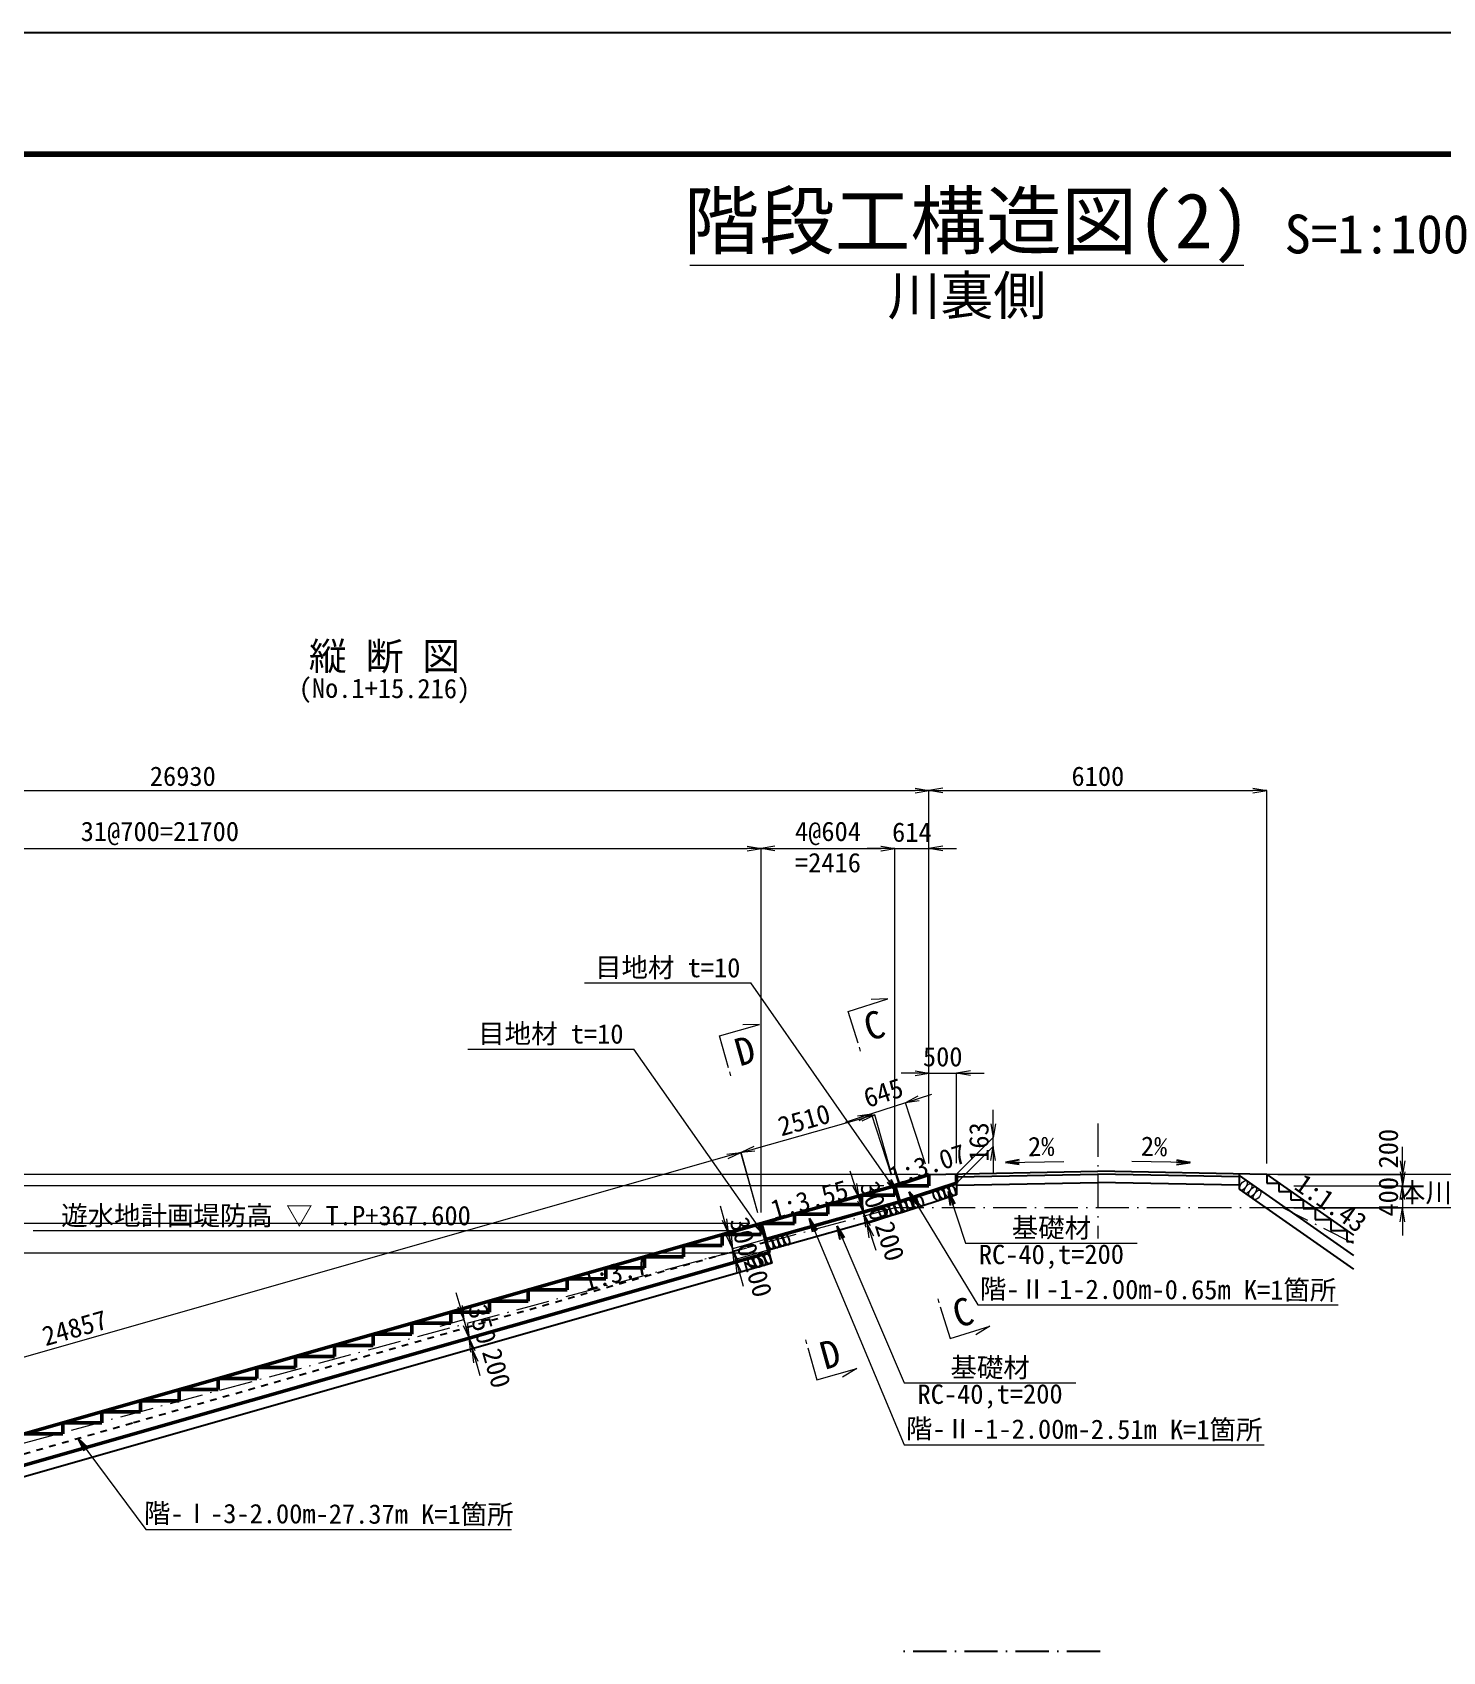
# Model space of a CAD drawing. Header units: millimetres. Extents: x 26429 to 134623, y -33914 to 95091.
# Drawn here: x 75707 to 101159, y -3745 to 25486 of the extents above; entities that cross this region are included whole.
import ezdxf
from ezdxf.enums import TextEntityAlignment as Align

# ---------------------------------------------------------------- set-up
doc = ezdxf.new("R2010")
doc.units = ezdxf.units.MM
doc.header["$LTSCALE"] = 100
doc.header["$PDSIZE"] = 300
doc.linetypes.add('SXF_一点短鎖線', pattern=[9.25, 6, -1.5, 0.25, -1.5])
doc.linetypes.add('SXF_跳び破線', pattern=[12, 6, -6])
doc.layers.get('Defpoints').update_dxf_attribs({"color": 191})
for name, color, linetype, lineweight in [('D-BMK', 2, 'SXF_一点短鎖線', 13), ('D-BYP-STR1', 2, 'Continuous', 13), ('D-BYP-STR2', 6, 'Continuous', 25), ('D-BYP-STR3', 6, 'Continuous', 25), ('D-BYP-STR4', 6, 'Continuous', 25), ('D-BYP-STR6', 2, 'SXF_一点短鎖線', 13), ('D-BYP-STR7', 2, 'Continuous', 13), ('D-STR', 1, 'Continuous', 50), ('D-STR-DIM', 7, 'Continuous', 13), ('D-STR-HTXT', 7, 'Continuous', 13), ('D-STR-TXT', 7, 'Continuous', 13), ('D-TTL', 2, 'Continuous', 140), ('D-TTL-LINE', 7, 'Continuous', 13), ('D-TTL-TXT', 7, 'Continuous', 13)]:
    doc.layers.add(name, color=color, linetype=linetype, lineweight=lineweight)
doc.styles.add('MS ゴシック', font='MS Gothic.ttf')
doc.styles.add('ＭＳ ゴシック', font='MS Gothic.ttf')
doc.dimstyles.new('DIM-100-F', dxfattribs={"dimscale": 100, "dimtxt": 3.5, "dimasz": 2.5, "dimexe": 0, "dimexo": 2, "dimgap": 0.8, "dimtad": 1, "dimdec": 0, "dimzin": 0, "dimdsep": 46, "dimtxsty": 'MS ゴシック', "dimblk": 'OPEN', "dimcen": 0.1, "dimclrd": 256, "dimclre": 256, "dimclrt": 256, "dimaunit": 1, "dimadec": 4, "dimazin": 0, "dimtfac": 1, "dimtdec": 0, "dimtmove": 2, "dimatfit": 3, "dimldrblk": 'OPEN', "dimfxl": 1, "dimtolj": 1, "dimtzin": 0, "dimlwd": -1, "dimlwe": -1, "dimarcsym": 2})

# ---------------------------------------------------------------- blocks, each defined once
blk = doc.blocks.new('_Open')
at = {"color": 0, "linetype": 'ByBlock', "lineweight": -2}
for p, q in [((-1, 0.17), (0, 0)), ((-1, -0.17), (0, 0)), ((0, 0), (-1, 0))]:
    blk.add_line(p, q, dxfattribs=at)
blk = doc.blocks.new('*D3')
at = {"layer": 'D-STR-DIM', "ltscale": 0.2, "transparency": 16777216}
for p, q in [((91687, 4866), (55220, 4866)), ((55220, -2595), (55220, 4616)), ((64357, -2845), (55220, -2845))]:
    blk.add_line(p, q, dxfattribs=at)
at = {"layer": 'Defpoints', "color": 0, "ltscale": 0.2, "transparency": 16777216}
for p in [(55220, 4866), (91887, 4866), (64557, -2845)]:
    blk.add_point(p, dxfattribs=at)
at = {"layer": 'D-STR-DIM', "ltscale": 0.2, "transparency": 16777216, "xscale": 250, "yscale": 250, "zscale": 250}
for p, rotation in [((55220, 4866), 90), ((55220, -2845), 270)]:
    blk.add_blockref('_Open', p, dxfattribs=dict(at, rotation=rotation))
at = {"layer": 'D-STR-DIM', "ltscale": 0.2, "transparency": 16777216, "insert": (54965, 1011), "char_height": 350, "attachment_point": 5, "rotation": 90, "style": 'MS ゴシック'}
blk.add_mtext('\\A1;7710', dxfattribs=at)
blk = doc.blocks.new('*D4')
at = {"layer": 'D-STR-DIM', "ltscale": 0.2, "transparency": 16777216}
for p, q in [((88658, 3984), (56270, 3984)), ((56270, -1966), (56270, 3734)), ((66958, -2216), (56270, -2216))]:
    blk.add_line(p, q, dxfattribs=at)
at = {"layer": 'Defpoints', "color": 0, "ltscale": 0.2, "transparency": 16777216}
for p in [(56270, 3984), (88858, 3984), (67158, -2216)]:
    blk.add_point(p, dxfattribs=at)
at = {"layer": 'D-STR-DIM', "ltscale": 0.2, "transparency": 16777216, "xscale": 250, "yscale": 250, "zscale": 250}
for p, rotation in [((56270, 3984), 90), ((56270, -2216), 270)]:
    blk.add_blockref('_Open', p, dxfattribs=dict(at, rotation=rotation))
at = {"layer": 'D-STR-DIM', "ltscale": 0.2, "transparency": 16777216, "insert": (55996, 884), "char_height": 350, "attachment_point": 5, "rotation": 90, "style": 'MS ゴシック'}
blk.add_mtext('\\A1;31@200=6200', dxfattribs=at)
blk = doc.blocks.new('*D6')
at = {"layer": 'D-STR-DIM', "ltscale": 0.2, "transparency": 16777216}
for p, q in [((67158, -2016), (67158, 10751)), ((67408, 10751), (88608, 10751)), ((88858, 4184), (88858, 10751))]:
    blk.add_line(p, q, dxfattribs=at)
at = {"layer": 'Defpoints', "color": 0, "ltscale": 0.2, "transparency": 16777216}
for p in [(88858, 10751), (88858, 3984), (67158, -2216)]:
    blk.add_point(p, dxfattribs=at)
at = {"layer": 'D-STR-DIM', "ltscale": 0.2, "transparency": 16777216, "xscale": 250, "yscale": 250, "zscale": 250, "rotation": 180}
blk.add_blockref('_Open', (67158, 10751), dxfattribs=at)
at = {"layer": 'D-STR-DIM', "ltscale": 0.2, "transparency": 16777216, "xscale": 250, "yscale": 250, "zscale": 250}
blk.add_blockref('_Open', (88858, 10751), dxfattribs=at)
at = {"layer": 'D-STR-DIM', "ltscale": 0.2, "transparency": 16777216, "insert": (78008, 11025), "char_height": 350, "attachment_point": 5, "style": 'MS ゴシック'}
blk.add_mtext('\\A1;31@700=21700', dxfattribs=at)
blk = doc.blocks.new('*D7')
at = {"layer": 'D-STR-DIM', "ltscale": 0.2, "transparency": 16777216}
for p, q in [((64957, -2645), (64957, 11801)), ((65207, 11801), (91637, 11801)), ((91887, 5066), (91887, 11801))]:
    blk.add_line(p, q, dxfattribs=at)
at = {"layer": 'Defpoints', "color": 0, "ltscale": 0.2, "transparency": 16777216}
for p in [(91887, 11801), (91887, 4866), (64957, -2845)]:
    blk.add_point(p, dxfattribs=at)
at = {"layer": 'D-STR-DIM', "ltscale": 0.2, "transparency": 16777216, "xscale": 250, "yscale": 250, "zscale": 250, "rotation": 180}
blk.add_blockref('_Open', (64957, 11801), dxfattribs=at)
at = {"layer": 'D-STR-DIM', "ltscale": 0.2, "transparency": 16777216, "xscale": 250, "yscale": 250, "zscale": 250}
blk.add_blockref('_Open', (91887, 11801), dxfattribs=at)
at = {"layer": 'D-STR-DIM', "ltscale": 0.2, "transparency": 16777216, "insert": (78422, 12056), "char_height": 350, "attachment_point": 5, "style": 'MS ゴシック'}
blk.add_mtext('\\A1;26930', dxfattribs=at)
blk = doc.blocks.new('*D8')
at = {"layer": 'D-STR-DIM', "ltscale": 0.2, "transparency": 16777216}
for p, q in [((91023, 10751), (90773, 10751)), ((91273, 4866), (91273, 10751)), ((91273, 10751), (91887, 10751)), ((91887, 5066), (91887, 10751)), ((92137, 10751), (92387, 10751))]:
    blk.add_line(p, q, dxfattribs=at)
at = {"layer": 'Defpoints', "color": 0, "ltscale": 0.2, "transparency": 16777216}
for p in [(91887, 10751), (91887, 4866), (91273, 4666)]:
    blk.add_point(p, dxfattribs=at)
at = {"layer": 'D-STR-DIM', "ltscale": 0.2, "transparency": 16777216, "xscale": 250, "yscale": 250, "zscale": 250}
blk.add_blockref('_Open', (91273, 10751), dxfattribs=at)
at = {"layer": 'D-STR-DIM', "ltscale": 0.2, "transparency": 16777216, "xscale": 250, "yscale": 250, "zscale": 250, "rotation": 180}
blk.add_blockref('_Open', (91887, 10751), dxfattribs=at)
at = {"layer": 'D-STR-DIM', "ltscale": 0.2, "transparency": 16777216, "insert": (91580, 11046), "char_height": 350, "attachment_point": 5, "style": 'MS ゴシック'}
blk.add_mtext('\\A1;614', dxfattribs=at)
blk = doc.blocks.new('*D9')
at = {"layer": 'D-STR-DIM', "ltscale": 0.2, "transparency": 16777216}
for p, q in [((91887, 5066), (91887, 11801)), ((92137, 11801), (97737, 11801)), ((97987, 5066), (97987, 11801))]:
    blk.add_line(p, q, dxfattribs=at)
at = {"layer": 'Defpoints', "color": 0, "ltscale": 0.2, "transparency": 16777216}
for p in [(97987, 11801), (91887, 4866), (97987, 4866)]:
    blk.add_point(p, dxfattribs=at)
at = {"layer": 'D-STR-DIM', "ltscale": 0.2, "transparency": 16777216, "xscale": 250, "yscale": 250, "zscale": 250, "rotation": 180}
blk.add_blockref('_Open', (91887, 11801), dxfattribs=at)
at = {"layer": 'D-STR-DIM', "ltscale": 0.2, "transparency": 16777216, "xscale": 250, "yscale": 250, "zscale": 250}
blk.add_blockref('_Open', (97987, 11801), dxfattribs=at)
at = {"layer": 'D-STR-DIM', "ltscale": 0.2, "transparency": 16777216, "insert": (94937, 12056), "char_height": 350, "attachment_point": 5, "style": 'MS ゴシック'}
blk.add_mtext('\\A1;6100', dxfattribs=at)
blk = doc.blocks.new('*D10')
at = {"layer": 'D-STR-DIM', "ltscale": 1500, "transparency": 16777216}
for p, q in [((93047, 5786), (93047, 6036)), ((92587, 5076), (93047, 5536)), ((92587, 4913), (93047, 5373)), ((93047, 5373), (93047, 5536)), ((93047, 5123), (93047, 4873))]:
    blk.add_line(p, q, dxfattribs=at)
at = {"layer": 'Defpoints', "color": 0, "ltscale": 1500, "transparency": 16777216}
for p in [(93047, 5536), (92387, 4876, 354000), (92387, 4713, 354000)]:
    blk.add_point(p, dxfattribs=at)
at = {"layer": 'D-STR-DIM', "ltscale": 1500, "transparency": 16777216, "xscale": 250, "yscale": 250, "zscale": 250}
for p, rotation in [((93047, 5536), 270), ((93047, 5373), 90)]:
    blk.add_blockref('_Open', p, dxfattribs=dict(at, rotation=rotation))
at = {"layer": 'D-STR-DIM', "ltscale": 1500, "transparency": 16777216, "insert": (92792, 5454), "char_height": 350, "attachment_point": 5, "rotation": 90, "style": 'MS ゴシック'}
blk.add_mtext('\\A1;163', dxfattribs=at)
blk = doc.blocks.new('*D11')
at = {"layer": 'D-STR-DIM', "ltscale": 0.2, "transparency": 16777216}
for p, q in [((56270, 5116), (56270, 5366)), ((91687, 4866), (56270, 4866)), ((56270, 4666), (56270, 4866)), ((91073, 4666), (56270, 4666)), ((56270, 4416), (56270, 4166))]:
    blk.add_line(p, q, dxfattribs=at)
at = {"layer": 'Defpoints', "color": 0, "ltscale": 0.2, "transparency": 16777216}
for p in [(56270, 4866), (91887, 4866, 354000), (91273, 4666, 354000)]:
    blk.add_point(p, dxfattribs=at)
at = {"layer": 'D-STR-DIM', "ltscale": 0.2, "transparency": 16777216, "xscale": 250, "yscale": 250, "zscale": 250}
for p, rotation in [((56270, 4866), 270), ((56270, 4666), 90)]:
    blk.add_blockref('_Open', p, dxfattribs=dict(at, rotation=rotation))
at = {"layer": 'D-STR-DIM', "ltscale": 0.2, "transparency": 16777216, "insert": (55975, 4766), "char_height": 350, "attachment_point": 5, "rotation": 90, "style": 'MS ゴシック'}
blk.add_mtext('\\A1;200', dxfattribs=at)
blk = doc.blocks.new('*D12')
at = {"layer": 'D-STR-DIM', "ltscale": 1500, "transparency": 16777216}
for p, q in [((88803, 4177), (88492, 5266)), ((88251, 5197), (64831, -1494)), ((64902, -2652), (64591, -1563))]:
    blk.add_line(p, q, dxfattribs=at)
at = {"layer": 'Defpoints', "color": 0, "ltscale": 1500, "transparency": 16777216}
for p in [(88858, 3984, 354000), (64591, -1563), (64957, -2845, 354000)]:
    blk.add_point(p, dxfattribs=at)
at = {"layer": 'D-STR-DIM', "ltscale": 1500, "transparency": 16777216, "xscale": 250, "yscale": 250, "zscale": 250}
for p, rotation in [((88492, 5266), 15.94539590089285), ((64591, -1563), 195.9453959008929)]:
    blk.add_blockref('_Open', p, dxfattribs=dict(at, rotation=rotation))
at = {"layer": 'D-STR-DIM', "ltscale": 1500, "transparency": 16777216, "insert": (76471, 2097), "char_height": 350, "attachment_point": 5, "rotation": 15.9454, "style": 'MS ゴシック'}
blk.add_mtext('\\A1;24857', dxfattribs=at)
blk = doc.blocks.new('*D13')
at = {"layer": 'D-STR-DIM', "ltscale": 0.2, "transparency": 16777216}
for p, q in [((83426, 2492), (83357, 2733)), ((83066, 2129), (83494, 2252)), ((83494, 2252), (83591, 1915)), ((83162, 1793), (83591, 1915)), ((83659, 1675), (83728, 1435))]:
    blk.add_line(p, q, dxfattribs=at)
at = {"layer": 'Defpoints', "color": 0, "ltscale": 0.2, "transparency": 16777216}
for p in [(82873, 2074, 354000), (83591, 1915), (82969, 1738, 354000)]:
    blk.add_point(p, dxfattribs=at)
at = {"layer": 'D-STR-DIM', "ltscale": 0.2, "transparency": 16777216, "xscale": 250, "yscale": 250, "zscale": 250}
for p, rotation in [((83494, 2252), 285.9453959008993), ((83591, 1915), 105.9453959008993)]:
    blk.add_blockref('_Open', p, dxfattribs=dict(at, rotation=rotation))
at = {"layer": 'D-STR-DIM', "ltscale": 0.2, "transparency": 16777216, "insert": (83826, 2165), "char_height": 350, "attachment_point": 5, "rotation": 285.9454, "style": 'MS ゴシック'}
blk.add_mtext('\\A1;350', dxfattribs=at)
blk = doc.blocks.new('*D14')
at = {"layer": 'D-STR-DIM', "ltscale": 0.2, "transparency": 16777216}
for p, q in [((83522, 2156), (83453, 2396)), ((83162, 1793), (83591, 1915)), ((83591, 1915), (83646, 1723)), ((83179, 1590), (83646, 1723)), ((83714, 1483), (83783, 1242))]:
    blk.add_line(p, q, dxfattribs=at)
at = {"layer": 'Defpoints', "color": 0, "ltscale": 0.2, "transparency": 16777216}
for p in [(82969, 1738, 354000), (82986, 1535, 354000), (83646, 1723)]:
    blk.add_point(p, dxfattribs=at)
at = {"layer": 'D-STR-DIM', "ltscale": 0.2, "transparency": 16777216, "xscale": 250, "yscale": 250, "zscale": 250}
for p, rotation in [((83591, 1915), 285.9453959030988), ((83646, 1723), 105.9453959030988)]:
    blk.add_blockref('_Open', p, dxfattribs=dict(at, rotation=rotation))
at = {"layer": 'D-STR-DIM', "ltscale": 0.2, "transparency": 16777216, "insert": (84082, 1371), "char_height": 350, "attachment_point": 5, "rotation": 285.9454, "style": 'MS ゴシック'}
blk.add_mtext('\\A1;200', dxfattribs=at)
blk = doc.blocks.new('*D15')
at = {"layer": 'D-STR-DIM', "ltscale": 0.2, "transparency": 16777216}
for p, q in [((88858, 4184), (88858, 10751)), ((89108, 10751), (91024, 10751)), ((91274, 4865), (91274, 10751))]:
    blk.add_line(p, q, dxfattribs=at)
at = {"layer": 'Defpoints', "color": 0, "ltscale": 0.2, "transparency": 16777216}
for p in [(91274, 10751), (91274, 4665, 354000), (88858, 3984, 354000)]:
    blk.add_point(p, dxfattribs=at)
at = {"layer": 'D-STR-DIM', "ltscale": 0.2, "transparency": 16777216, "xscale": 250, "yscale": 250, "zscale": 250, "rotation": 180}
blk.add_blockref('_Open', (88858, 10751), dxfattribs=at)
at = {"layer": 'D-STR-DIM', "ltscale": 0.2, "transparency": 16777216, "xscale": 250, "yscale": 250, "zscale": 250}
blk.add_blockref('_Open', (91274, 10751), dxfattribs=at)
at = {"layer": 'D-STR-DIM', "ltscale": 0.2, "transparency": 16777216, "char_height": 350, "attachment_point": 5, "style": 'MS ゴシック'}
for s, insert in [('\\A1;4@604', (90066, 11025)), ('\\A1;=2416', (90066, 10496))]:
    blk.add_mtext(s, dxfattribs=dict(at, insert=insert))
blk = doc.blocks.new('*D16')
at = {"layer": 'D-STR-DIM', "ltscale": 0.2, "transparency": 16777216}
for p, q in [((91074, 4665), (56270, 4665)), ((56270, 4234), (56270, 4415)), ((88658, 3984), (56270, 3984))]:
    blk.add_line(p, q, dxfattribs=at)
at = {"layer": 'Defpoints', "color": 0, "ltscale": 0.2, "transparency": 16777216}
for p in [(56270, 4665), (91274, 4665, 354000), (88858, 3984, 354000)]:
    blk.add_point(p, dxfattribs=at)
at = {"layer": 'D-STR-DIM', "ltscale": 0.2, "transparency": 16777216, "xscale": 250, "yscale": 250, "zscale": 250}
for p, rotation in [((56270, 4665), 90), ((56270, 3984), 270)]:
    blk.add_blockref('_Open', p, dxfattribs=dict(at, rotation=rotation))
at = {"layer": 'D-STR-DIM', "ltscale": 0.2, "transparency": 16777216, "char_height": 350, "attachment_point": 5, "rotation": 90, "style": 'MS ゴシック'}
for s, insert in [('\\A1;4@170.3', (56727, 4325)), ('\\A1;=681', (57256, 4325))]:
    blk.add_mtext(s, dxfattribs=dict(at, insert=insert))
blk = doc.blocks.new('*D17')
at = {"layer": 'D-STR-DIM', "ltscale": 1500, "transparency": 16777216}
for p, q in [((90543, 4690), (90466, 4928)), ((91210, 4645), (90621, 4453)), ((90621, 4453), (90714, 4167)), ((91303, 4360), (90714, 4167)), ((90791, 3930), (90869, 3692))]:
    blk.add_line(p, q, dxfattribs=at)
at = {"layer": 'Defpoints', "color": 0, "ltscale": 1500, "transparency": 16777216}
for p in [(91400, 4707, 354000), (91493, 4422, 354000), (90714, 4167)]:
    blk.add_point(p, dxfattribs=at)
at = {"layer": 'D-STR-DIM', "ltscale": 1500, "transparency": 16777216, "xscale": 250, "yscale": 250, "zscale": 250}
for p, rotation in [((90621, 4453), 288.0529705880988), ((90714, 4167), 108.0529705880987)]:
    blk.add_blockref('_Open', p, dxfattribs=dict(at, rotation=rotation))
at = {"layer": 'D-STR-DIM', "ltscale": 1500, "transparency": 16777216, "insert": (90910, 4389), "char_height": 350, "attachment_point": 5, "rotation": 288.053, "style": 'MS ゴシック'}
blk.add_mtext('\\A1;300', dxfattribs=at)
blk = doc.blocks.new('*D18')
at = {"layer": 'D-STR-DIM', "transparency": 16777216}
for p, q in [((90636, 4405), (90559, 4643)), ((91303, 4360), (90714, 4167)), ((90714, 4167), (90775, 3978)), ((91219, 4122), (90775, 3978)), ((90853, 3740), (90930, 3502))]:
    blk.add_line(p, q, dxfattribs=at)
at = {"layer": 'Defpoints', "color": 0, "transparency": 16777216}
for p in [(91493, 4422, 354000), (91409, 4184, -978951), (90775, 3978)]:
    blk.add_point(p, dxfattribs=at)
at = {"layer": 'D-STR-DIM', "transparency": 16777216, "xscale": 250, "yscale": 250, "zscale": 250}
for p, rotation in [((90714, 4167), 288.0529705861043), ((90775, 3978), 108.0529705861043)]:
    blk.add_blockref('_Open', p, dxfattribs=dict(at, rotation=rotation))
at = {"layer": 'D-STR-DIM', "transparency": 16777216, "insert": (91181, 3662), "char_height": 350, "attachment_point": 5, "rotation": 288.053, "style": 'MS ゴシック'}
blk.add_mtext('\\A1;200', dxfattribs=at)
blk = doc.blocks.new('*D19')
at = {"layer": 'D-STR-DIM', "transparency": 16777216}
for p, q in [((88195, 4057), (88128, 4298)), ((88873, 3989), (88263, 3817)), ((88263, 3817), (88345, 3528)), ((88954, 3700), (88345, 3528)), ((88413, 3287), (88480, 3047))]:
    blk.add_line(p, q, dxfattribs=at)
at = {"layer": 'Defpoints', "color": 0, "transparency": 16777216}
for p in [(89065, 4043, 354000), (88345, 3528), (89147, 3754, 354000)]:
    blk.add_point(p, dxfattribs=at)
at = {"layer": 'D-STR-DIM', "transparency": 16777216, "xscale": 250, "yscale": 250, "zscale": 250}
for p, rotation in [((88263, 3817), 285.7464618533457), ((88345, 3528), 105.7464618533457)]:
    blk.add_blockref('_Open', p, dxfattribs=dict(at, rotation=rotation))
at = {"layer": 'D-STR-DIM', "transparency": 16777216, "insert": (88549, 3742), "char_height": 350, "attachment_point": 5, "rotation": 285.7465, "style": 'MS ゴシック'}
blk.add_mtext('\\A1;300', dxfattribs=at)
blk = doc.blocks.new('*D20')
at = {"layer": 'D-STR-DIM', "transparency": 16777216}
for p, q in [((88277, 3769), (88209, 4009)), ((88954, 3700), (88345, 3528)), ((88345, 3528), (88399, 3335)), ((89047, 3518), (88399, 3335)), ((88467, 3095), (88535, 2854))]:
    blk.add_line(p, q, dxfattribs=at)
at = {"layer": 'Defpoints', "color": 0, "transparency": 16777216}
for p in [(89147, 3754, 354000), (89239, 3572, 354000), (88399, 3335)]:
    blk.add_point(p, dxfattribs=at)
at = {"layer": 'D-STR-DIM', "transparency": 16777216, "xscale": 250, "yscale": 250, "zscale": 250}
for p, rotation in [((88345, 3528), 285.7464618548045), ((88399, 3335), 105.7464618548045)]:
    blk.add_blockref('_Open', p, dxfattribs=dict(at, rotation=rotation))
at = {"layer": 'D-STR-DIM', "transparency": 16777216, "insert": (88802, 3011), "char_height": 350, "attachment_point": 5, "rotation": 285.7465, "style": 'MS ゴシック'}
blk.add_mtext('\\A1;200', dxfattribs=at)
blk = doc.blocks.new('*D21')
at = {"layer": 'D-STR-DIM', "ltscale": 1500, "transparency": 16777216}
for p, q in [((91464, 6162), (90851, 5962)), ((91825, 5056), (91464, 6162)), ((91702, 6239), (91940, 6317)), ((90613, 5884), (90375, 5806)), ((91211, 4856), (90851, 5962))]:
    blk.add_line(p, q, dxfattribs=at)
at = {"layer": 'Defpoints', "color": 0, "ltscale": 1500, "transparency": 16777216}
for p in [(90851, 5962), (91887, 4866, 354000), (91274, 4665, 354000)]:
    blk.add_point(p, dxfattribs=at)
at = {"layer": 'D-STR-DIM', "ltscale": 1500, "transparency": 16777216, "xscale": 250, "yscale": 250, "zscale": 250}
for p, rotation in [((91464, 6162), 198.067592443036), ((90851, 5962), 18.06759244303604)]:
    blk.add_blockref('_Open', p, dxfattribs=dict(at, rotation=rotation))
at = {"layer": 'D-STR-DIM', "ltscale": 1500, "transparency": 16777216, "insert": (91066, 6342), "char_height": 350, "attachment_point": 5, "rotation": 18.0676, "style": 'MS ゴシック'}
blk.add_mtext('\\A1;645', dxfattribs=at)
blk = doc.blocks.new('*D22')
at = {"layer": 'D-STR-DIM', "ltscale": 1500, "transparency": 16777216}
for p, q in [((88737, 5333), (90672, 5879)), ((91219, 4858), (90912, 5947)), ((88803, 4177), (88497, 5265))]:
    blk.add_line(p, q, dxfattribs=at)
at = {"layer": 'Defpoints', "color": 0, "ltscale": 1500, "transparency": 16777216}
for p in [(90912, 5947), (91274, 4665, 354000), (88858, 3984, 354000)]:
    blk.add_point(p, dxfattribs=at)
at = {"layer": 'D-STR-DIM', "ltscale": 1500, "transparency": 16777216, "xscale": 250, "yscale": 250, "zscale": 250}
for p, rotation in [((90912, 5947), 15.74646185335993), ((88497, 5265), 195.7464618533599)]:
    blk.add_blockref('_Open', p, dxfattribs=dict(at, rotation=rotation))
at = {"layer": 'D-STR-DIM', "ltscale": 1500, "transparency": 16777216, "insert": (89635, 5851), "char_height": 350, "attachment_point": 5, "rotation": 15.7465, "style": 'MS ゴシック'}
blk.add_mtext('\\A1;2510', dxfattribs=at)
blk = doc.blocks.new('1026-1')
at = {"layer": 'Defpoints', "linetype": 'SXF_跳び破線', "ltscale": 0.2}
for p, q in [((182062, 11395), (170761, 8167)), ((182158, 11059), (182062, 11395)), ((182158, 11059), (170716, 7790)), ((182213, 10867), (171013, 7667)), ((182213, 10867), (182158, 11059)), ((170761, 8167), (158161, 4567)), ((170716, 7790), (158320, 4248)), ((171013, 7667), (158413, 4067))]:
    blk.add_line(p, q, dxfattribs=at)
blk.add_lwpolyline([(157761, 4067), (157761, 4567), (158161, 4567), (158411, 4067)], close=True, dxfattribs=at)
blk = doc.blocks.new('*D157')
at = {"layer": 'D-STR-DIM', "ltscale": 1500, "transparency": 16777216}
for p, q in [((100436, 5116), (100436, 5366)), ((98187, 4866), (100436, 4866)), ((100436, 4866), (100436, 4666)), ((98473, 4666), (100436, 4666)), ((100436, 4416), (100436, 4166))]:
    blk.add_line(p, q, dxfattribs=at)
at = {"layer": 'Defpoints', "color": 0, "ltscale": 1500, "transparency": 16777216}
for p in [(97987, 4866), (98273, 4666), (100436, 4666)]:
    blk.add_point(p, dxfattribs=at)
at = {"layer": 'D-STR-DIM', "ltscale": 1500, "transparency": 16777216, "xscale": 250, "yscale": 250, "zscale": 250}
for p, rotation in [((100436, 4866), 270), ((100436, 4666), 90)]:
    blk.add_blockref('_Open', p, dxfattribs=dict(at, rotation=rotation))
at = {"layer": 'D-STR-DIM', "ltscale": 1500, "transparency": 16777216, "insert": (100181, 5335), "char_height": 350, "attachment_point": 5, "rotation": 90, "style": 'MS ゴシック'}
blk.add_mtext('\\A1;200', dxfattribs=at)
blk = doc.blocks.new('*D158')
at = {"layer": 'D-STR-DIM', "transparency": 16777216}
for p, q in [((100436, 4916), (100436, 5166)), ((98473, 4666), (100436, 4666)), ((100436, 4666), (100436, 4265)), ((98474, 4265), (100436, 4265)), ((100436, 4015), (100436, 3765))]:
    blk.add_line(p, q, dxfattribs=at)
at = {"layer": 'Defpoints', "color": 0, "transparency": 16777216}
for p in [(98273, 4666), (98274, 4265), (100436, 4265)]:
    blk.add_point(p, dxfattribs=at)
at = {"layer": 'D-STR-DIM', "transparency": 16777216, "xscale": 250, "yscale": 250, "zscale": 250}
for p, rotation in [((100436, 4666), 270), ((100436, 4265), 90)]:
    blk.add_blockref('_Open', p, dxfattribs=dict(at, rotation=rotation))
at = {"layer": 'D-STR-DIM', "transparency": 16777216, "insert": (100181, 4466), "char_height": 350, "attachment_point": 5, "rotation": 90, "style": 'MS ゴシック'}
blk.add_mtext('\\A1;400', dxfattribs=at)
blk = doc.blocks.new('*D160')
at = {"layer": 'D-STR-DIM', "ltscale": 0.2, "transparency": 16777216}
for p, q in [((91637, 6698), (91387, 6698)), ((91887, 5066), (91887, 6698)), ((91887, 6698), (92387, 6698)), ((92387, 5076), (92387, 6698)), ((92637, 6698), (92887, 6698))]:
    blk.add_line(p, q, dxfattribs=at)
at = {"layer": 'Defpoints', "color": 0, "ltscale": 0.2, "transparency": 16777216}
for p in [(92387, 6698), (91887, 4866), (92387, 4876)]:
    blk.add_point(p, dxfattribs=at)
at = {"layer": 'D-STR-DIM', "ltscale": 0.2, "transparency": 16777216, "xscale": 250, "yscale": 250, "zscale": 250}
blk.add_blockref('_Open', (91887, 6698), dxfattribs=at)
at = {"layer": 'D-STR-DIM', "ltscale": 0.2, "transparency": 16777216, "xscale": 250, "yscale": 250, "zscale": 250, "rotation": 180}
blk.add_blockref('_Open', (92387, 6698), dxfattribs=at)
at = {"layer": 'D-STR-DIM', "ltscale": 0.2, "transparency": 16777216, "insert": (92137, 6993), "char_height": 350, "attachment_point": 5, "style": 'MS ゴシック'}
blk.add_mtext('\\A1;500', dxfattribs=at)

msp = doc.modelspace()

# ---------------------------------------------------------------- linework, layer by layer
at = {"layer": 'D-BMK'}
msp.add_line((94937.2, 5790), (94937.2, 3710.9), dxfattribs=at)
at = {"layer": 'D-BYP-STR2', "linetype": 'Continuous'}
for p in [(91887, 4865.6), (97987, 4865.6)]:
    msp.add_line(p, (94937, 4926.6), dxfattribs=at)
at = {"layer": 'D-BYP-STR3', "ltscale": 1500}
for p, q in [((97487, 4875.6), (97487, 4848.8)), ((97487, 4848.8), (99553, 3406)), ((97987, 4865.6), (99553, 3771.9))]:
    msp.add_line(p, q, dxfattribs=at)
at = {"layer": 'D-BYP-STR4', "ltscale": 0.2}
for p, q in [((97987.2, 4865.5), (97987.2, 4713.5)), ((97987.2, 4713.5), (98204.8, 4713.5)), ((98204.8, 4713.5), (98204.8, 4561.5)), ((98204.8, 4561.5), (98422.4, 4561.5)), ((98422.4, 4561.5), (98422.4, 4409.5)), ((98422.4, 4409.5), (98640, 4409.5)), ((98640, 4409.5), (98640, 4257.5)), ((98640, 4257.5), (98857.7, 4257.5)), ((98857.8, 4257.4), (98857.8, 4057.4)), ((98857.8, 4057.4), (99144.2, 4057.4)), ((99144.2, 4057.4), (99144.2, 3857.4)), ((99144.2, 3857.4), (99430.5, 3857.4)), ((99430.5, 3857.4), (99430.5, 3657.4)), ((99430.5, 3657.4), (99553, 3657.4))]:
    msp.add_line(p, q, dxfattribs=at)
at = {"layer": 'D-BYP-STR6', "linetype": 'Continuous', "lineweight": 25}
for p, q in [((92387, 4824), (94937, 4876.6)), ((92387, 4674), (94937, 4726.6)), ((97487, 4825.6), (94937, 4876.6)), ((97487, 4675.6), (94937, 4726.6))]:
    msp.add_line(p, q, dxfattribs=at)
at = {"layer": 'D-BYP-STR6', "linetype": 'SXF_一点短鎖線'}
msp.add_lwpolyline([(99553, 3625.7), (98273.5, 4265.4), (91273.5, 4265.4), (65303.2, -2753.6)], dxfattribs=at)
at = {"layer": 'D-BYP-STR7', "linetype": 'Continuous', "lineweight": 25}
for p, q in [((92387.2, 4712.9), (92387.2, 4502.5)), ((97487, 4848.8), (97487, 4604.9)), ((92387.2, 4502.5), (91409.3, 4183.8)), ((97487, 4604.9), (99553, 3162)), ((91409.2, 4184.2), (88995.1, 3503.5)), ((91409.3, 4183.8, -1334051), (91354.9, 4376.7, -799770.3)), ((89061.7, 3270.6), (65558.9, -3444.5)), ((89061.7, 3270.6), (89006.8, 3462.9))]:
    msp.add_line(p, q, dxfattribs=at)
at = {"layer": 'D-BYP-STR7', "linetype": 'Continuous', "lineweight": 25, "extrusion": (0, 0, -1)}
for centre, major_axis in [((92310.1, 4583.5, 1416017.2), (-47.4, 88.1)), ((91439, 4299.6, 1416017.2), (-47.4, 88.1)), ((91535.2, 4331, 1416017.2), (-47.4, 88.1)), ((91631.5, 4362.4, 1416017.2), (-47.4, 88.1)), ((91727.7, 4393.7, 1416017.2), (-47.4, 88.1)), ((92021.4, 4489.5, 1416017.2), (-47.4, 88.1)), ((92117.6, 4520.8, 1416017.2), (-47.4, 88.1)), ((92213.9, 4552.2, 1416017.2), (-47.4, 88.1)), ((91039, 4185.9, 83066.7), (-43.5, 90.1)), ((91136.5, 4213, 83066.7), (-43.5, 90.1)), ((91234, 4240.1, 83066.7), (-43.5, 90.1)), ((91331.5, 4267.2, 83066.7), (-43.5, 90.1)), ((89023.1, 3616.3, 83066.7), (-43.5, 90.1)), ((89120.7, 3643.4, 83066.7), (-43.5, 90.1)), ((89218.2, 3670.5, 83066.7), (-43.5, 90.1)), ((89315.7, 3697.5, 83066.7), (-43.5, 90.1)), ((88685.4, 3267.3), (-44.1, 89.7)), ((88782.8, 3295.1), (-44.1, 89.7)), ((88880.1, 3322.9), (-44.1, 89.7)), ((88977.4, 3350.7), (-44.1, 89.7))]:
    msp.add_ellipse(centre, major_axis=major_axis, ratio=0.5, dxfattribs=at)
at = {"layer": 'D-BYP-STR7', "linetype": 'Continuous'}
for centre, major_axis, ratio in [((97565.7, 4671.9), (-56.5, -82.5), 0.5), ((97647.3, 4614.2), (-56.5, -82.5), 0.5), ((97729.4, 4557.1), (-56.5, -82.5), 0.5), ((97811.6, 4500.1), (-55.6, -81.1), 0.5083283)]:
    msp.add_ellipse(centre, major_axis=major_axis, ratio=ratio, dxfattribs=at)
at = {"layer": 'D-STR'}
for p, q in [((91887, 4865.6), (91273.5, 4665.4)), ((91273.5, 4665.4), (88857.8, 3984.3)), ((90669.8, 4324.9, -1061999.6), (90669.8, 4495.2, -1061999.6)), ((90669.8, 4495.2, -1061999.6), (91273.8, 4495.2, -1415999.6)), ((91273.8, 4495.2, -1415999.6), (91273.8, 4665.5, -1415999.6)), ((89461.8, 3984.3, -354000), (89461.8, 4154.6, -354000)), ((89461.8, 4154.6, -353999.6), (90065.8, 4154.6, -707999.6)), ((90065.8, 4154.6, -707999.6), (90065.8, 4324.9, -707999.6)), ((90065.8, 4324.9, -707999.6), (90669.8, 4324.9, -1061999.6)), ((88857.8, 3984.3), (89461.8, 3984.3, -354000))]:
    msp.add_line(p, q, dxfattribs=at)
at = {"layer": 'D-STR', "ltscale": 0.2}
for p, q in [((92387.2, 4712.9), (91355, 4376.5)), ((91887, 4865.6), (91887, 4665.4)), ((92387.2, 4875.6), (92387.2, 4712.9)), ((91887, 4665.4, 0), (91273.5, 4665.4, 0)), ((91354.9, 4376.7, -799770.3), (91273.5, 4665.4)), ((91354.9, 4376.7), (88940.2, 3695.8)), ((88857.8, 3984.3), (64956.8, -2844.5)), ((89006.8, 3462.9), (88857.8, 3984.3)), ((88857.8, 3984.3), (88857.8, 3784.3)), ((88157.8, 3584.3), (87457.8, 3584.3)), ((87457.8, 3584.3), (87457.8, 3384.3)), ((88857.8, 3784.3), (88157.8, 3784.3)), ((88157.8, 3784.3), (88157.8, 3584.3)), ((89006.8, 3462.9), (65203.6, -3338)), ((87457.8, 3384.3), (86757.8, 3384.3)), ((86757.8, 3384.3), (86757.8, 3184.3)), ((86057.8, 2984.3), (85357.8, 2984.3)), ((85357.8, 2984.3), (85357.8, 2784.3)), ((86757.8, 3184.3), (86057.8, 3184.3)), ((86057.8, 3184.3), (86057.8, 2984.3)), ((85357.8, 2784.3), (84657.8, 2784.3)), ((84657.8, 2784.3), (84657.8, 2584.3)), ((83957.8, 2384.3), (83257.8, 2384.3)), ((83257.8, 2384.3), (83257.8, 2184.3)), ((84657.8, 2584.3), (83957.8, 2584.3)), ((83957.8, 2584.3), (83957.8, 2384.3)), ((83257.8, 2184.3), (82557.8, 2184.3)), ((82557.8, 2184.3), (82557.8, 1984.3)), ((81857.8, 1784.3), (81157.8, 1784.3)), ((81157.8, 1784.3), (81157.8, 1584.3)), ((82557.8, 1984.3), (81857.8, 1984.3)), ((81857.8, 1984.3), (81857.8, 1784.3)), ((81157.8, 1584.3), (80457.8, 1584.3)), ((80457.8, 1584.3), (80457.8, 1384.3)), ((79757.8, 1184.3), (79057.8, 1184.3)), ((79057.8, 1184.3), (79057.8, 984.3)), ((80457.8, 1384.3), (79757.8, 1384.3)), ((79757.8, 1384.3), (79757.8, 1184.3)), ((79057.8, 984.3), (78357.8, 984.3)), ((78357.8, 984.3), (78357.8, 784.3)), ((78357.8, 784.3), (77657.8, 784.3)), ((77657.8, 784.3), (77657.8, 584.3)), ((76957.8, 384.3), (76257.8, 384.3)), ((76257.8, 384.3), (76257.8, 184.3)), ((77657.8, 584.3), (76957.8, 584.3)), ((76957.8, 584.3), (76957.8, 384.3)), ((76257.8, 184.3), (75557.8, 184.3))]:
    msp.add_line(p, q, dxfattribs=at)
at = {"layer": 'D-STR-DIM', "ltscale": 1500}
for p, q in [((92387.2, 4875.6), (92587, 5075.6, -354000.1)), ((92387.2, 4712.9), (92587.2, 4912.9, -354000.1))]:
    msp.add_line(p, q, dxfattribs=at)
at = {"layer": 'D-STR-HTXT'}
for p, q in [((85672.9, 8326, -354000), (88672.9, 8326, -354000)), ((83564.2, 7130.4, -354000), (86564.2, 7130.4, -354000)), ((107762.2, 4865.4), (97987, 4865.6)), ((107762.2, 4265.4), (98273.5, 4265.5)), ((92548, 3627.4, -354000), (95648, 3627.4, -354000)), ((67798.8, 3455.5), (89008.9, 3455.5)), ((92773.8, 2512.8), (99273.7, 2512.8)), ((91441.1, 1105.3, -354000), (94541, 1105.3, -354000)), ((91439.5, -9.3), (97939.5, -9.3)), ((77755.9, -1539.3), (84355.7, -1541.2))]:
    msp.add_line(p, q, dxfattribs=at)
at = {"layer": 'D-STR-HTXT', "linetype": 'Continuous'}
msp.add_line((75718.6, 3855.5), (88406.8, 3855.5), dxfattribs=at)
at = {"layer": 'D-STR-TXT', "linetype": 'Continuous'}
for p, q in [((90654.5, 7097.7, -354000), (90632.2, 7169.3, -354000)), ((88312.5, 6648.6, -354000), (88292.1, 6720.8, -354000)), ((92046.1, 2623.2, -354000), (92068.5, 2551.6, -354000)), ((89661, 1882.1, -354000), (89681.5, 1810, -354000))]:
    msp.add_line(p, q, dxfattribs=at)
at = {"layer": 'D-STR-TXT', "linetype": 'Continuous', "elevation": -354000}
for points in [[(90609.9, 7240.9), (90431.5, 7813.8), (91147.5, 8036.8), (90847.8, 8024.8)], [(88271.8, 6792.9), (88108.9, 7370.4), (88830.8, 7574), (88530.8, 7570.1)], [(92091, 2480.1), (92270.9, 1907.7), (92986.4, 2132.5), (92733.2, 1971.6)], [(89702.1, 1737.9), (89866.4, 1160.8), (90587.7, 1366.2), (90330.3, 1212.1)]]:
    msp.add_lwpolyline(points, dxfattribs=at)
at = {"layer": 'D-TTL'}
msp.add_line((52573.4, 23286.4), (132573.4, 23286.4), dxfattribs=at)
at = {"layer": 'D-TTL-LINE'}
msp.add_line((87573.4, 21286.4), (97573.4, 21286.4), dxfattribs=at)
at = {"layer": 'Defpoints', "color": 1}
msp.add_line((50523.4, 25486.4), (134623.4, 25486.4), dxfattribs=at)
at = {"layer": 'Defpoints', "linetype": 'SXF_一点短鎖線'}
msp.add_line((94977.9, -3744.5), (91301, -3744.5), dxfattribs=at)

# ---------------------------------------------------------------- block references
at = {"layer": 'D-BYP-STR1'}
msp.add_blockref('1026-1', (-93204.3, -7411), dxfattribs=at)

# ---------------------------------------------------------------- texts
at = {"layer": 'D-STR-TXT', "style": 'ＭＳ ゴシック'}
msp.add_text('縦 断 図', height=500, dxfattribs=at).set_placement((82062, 13973.8), align=Align.CENTER)
at = {"layer": 'D-STR-TXT'}
for s, rotation, style, p in [('目地材 t=10', 359.80039, 'MS ゴシック', (87172.9, 8326, -354000)), ('目地材 t=10', 359.80039, 'MS ゴシック', (85064.2, 7130.4, -354000)), ('2%%%', 1.14576, 'ＭＳ ゴシック', (93921.1, 5097.2)), ('2%%%', 358.85424, 'ＭＳ ゴシック', (95945.8, 5097.4)), ('基礎材', 359.80039, 'MS ゴシック', (94098, 3627.4, -354000)), ('RC-40,t=200', 0.19961, 'MS ゴシック', (94099.6, 3147.6, -354000)), ('階-Ⅱ-1-2.00m-0.65m K=1箇所', 359.80039, 'MS ゴシック', (96023.8, 2512.8)), ('基礎材', 359.80039, 'MS ゴシック', (92991, 1105.3, -354000)), ('RC-40,t=200', 0.19961, 'MS ゴシック', (92992.7, 625.5, -354000)), ('階-Ⅱ-1-2.00m-2.51m K=1箇所', 359.80039, 'MS ゴシック', (94689.5, -9.3)), ('階-Ⅰ-3-2.00m-27.37m K=1箇所', 359.80039, 'MS ゴシック', (81055.8, -1537.4))]:
    msp.add_text(s, height=350, rotation=rotation, dxfattribs=dict(at, style=style)).set_placement(p, align=Align.BOTTOM_CENTER)
at = {"layer": 'D-STR-TXT', "style": 'ＭＳ ゴシック'}
for s, rotation, p in [('C', 17.29881, (90897.7, 7561, -354000)), ('D', 15.74646, (88568.2, 7105.1, -354000)), ('C', 17.15322, (92498.6, 2381.7, -354000)), ('D', 15.60086, (90106.9, 1628.5, -354000))]:
    msp.add_text(s, height=500, rotation=rotation, dxfattribs=at).set_placement(p, align=Align.MIDDLE_CENTER)
for s, rotation, p in [('1:3.07', 18.05222, (91234.5, 4655.3, -1415999.6)), ('1:3.55', 16, (89092, 4050.3)), ('1:1.43', 325.06938, (98458.3, 4618.4)), ('1:3.7', 16, (85704.2, 2760.2))]:
    msp.add_text(s, height=350, rotation=rotation, dxfattribs=at).set_placement(p)
msp.add_text('本川計画堤防高 ▽ T.P+368.010', height=350, dxfattribs=at).set_placement((107286.7, 4265.4), align=Align.BOTTOM_RIGHT)
at = {"layer": 'D-STR-TXT', "ltscale": 0.01, "style": 'ＭＳ ゴシック'}
msp.add_text('遊水地計画堤防高 ▽ T.P+367.600', height=350, dxfattribs=at).set_placement((76228.4, 3952.4))
at = {"layer": 'D-TTL-TXT', "style": 'MS ゴシック'}
for s, height, p in [('階段工構造図(2)', 1000, (92573.4, 21286.4)), ('S=1:100', 700, (99973.4, 21286.4))]:
    msp.add_text(s, height=height, dxfattribs=at).set_placement(p, align=Align.BOTTOM_CENTER)
at = {"layer": 'D-TTL-TXT', "style": 'ＭＳ ゴシック'}
msp.add_text('川裏側', height=700, dxfattribs=at).set_placement((92573.4, 21086.4), align=Align.TOP_CENTER)
at = {"layer": 'Defpoints', "style": 'MS ゴシック'}
msp.add_text('(No.1+15.216)', height=350, rotation=359.80039, dxfattribs=at).set_placement((82062, 13819.5, -354000), align=Align.TOP_CENTER)

# ---------------------------------------------------------------- dimensions: what is measured, and where the dimension line sits
at = {"layer": 'D-STR-DIM', "ltscale": 0.2}
for base, p1, p2, picture, middle in [((91887, 11801.1), (64956.8, -2844.5), (91887, 4865.6), '*D7', (78421.9, 12056.1)), ((97987, 11801.1), (91887, 4865.6), (97987, 4865.6), '*D9', (94937, 12056.1)), ((91887, 10751.1), (91273.4, 4665.6), (91887, 4865.6), '*D8', (91580.2, 11046.1)), ((92387.2, 6697.6), (91887, 4865.6), (92387.2, 4875.6), '*D160', (92137.1, 6992.6))]:
    dim = msp.add_linear_dim(base=base, p1=p1, p2=p2, dimstyle='DIM-100-F', dxfattribs=at)
    dim.commit()
    dim.dimension.update_dxf_attribs({"geometry": picture, "text_midpoint": middle})
for base, p1, p2, text, picture, middle in [((88857.8, 10751.1), (67157.8, -2215.7), (88857.8, 3984.3), '31@700=<>', '*D6', (78007.8, 11024.8)), ((91273.5, 10751.1, -354000), (88857.8, 3984.3), (91273.5, 4665.4, 0), '4@604\\X=<>', '*D15', (90065.6, 10751.1, -354000))]:
    dim = msp.add_linear_dim(base=base, p1=p1, p2=p2, text=text, dimstyle='DIM-100-F', dxfattribs=at)
    dim.commit()
    dim.dimension.update_dxf_attribs({"geometry": picture, "text_midpoint": middle})
at = {"layer": 'D-STR-DIM', "ltscale": 1500}
for p1, p2, distance, picture, middle in [((91887, 4865.6), (91273.5, 4665.4), -1363.3, '*D21', (91065.9, 6342, -354000)), ((88857.8, 3984.3), (91273.5, 4665.4), 1331.1, '*D22', (89635.2, 5851.4, -354000)), ((88857.8, 3984.3), (64956.8, -2844.5), -1332.9, '*D12', (76471.1, 2096.7, -354000))]:
    dim = msp.add_aligned_dim(p1=p1, p2=p2, distance=distance, dimstyle='DIM-100-F', dxfattribs=at)
    dim.commit()
    dim.dimension.update_dxf_attribs({"geometry": picture, "text_midpoint": middle})
dim = msp.add_linear_dim(base=(93047.4, 5535.8, -354000.1), p1=(92387.2, 4712.9), p2=(92387.2, 4875.6), angle=90, dimstyle='DIM-100-F', override={"dimtix": 1}, dxfattribs=at)
dim.commit()
dim.dimension.update_dxf_attribs({"geometry": '*D10', "text_midpoint": (92792.4, 5454.5, -354000.1)})
dim = msp.add_linear_dim(base=(100436.4, 4665.6), p1=(97987, 4865.6), p2=(98273.3, 4665.6), angle=90, dimstyle='DIM-100-F', override={"dimtix": 1}, dxfattribs=at)
dim.commit()
dim.dimension.update_dxf_attribs({"geometry": '*D157', "text_midpoint": (100181.4, 5335.2), "dimtype": 160})
at = {"layer": 'D-STR-DIM', "ltscale": 0.2}
for base, p1, picture, middle in [((56270, 4865.6, -354000), (91273.3, 4665.6), '*D11', (55975, 4765.6, -354000)), ((55220, 4865.6), (64556.8, -2844.5), '*D3', (54965, 1010.5))]:
    dim = msp.add_linear_dim(base=base, p1=p1, p2=(91887, 4865.6), angle=90, dimstyle='DIM-100-F', dxfattribs=at)
    dim.commit()
    dim.dimension.update_dxf_attribs({"geometry": picture, "text_midpoint": middle})
dim = msp.add_linear_dim(base=(56270, 4665.4, -354000), p1=(88857.8, 3984.3), p2=(91273.5, 4665.4, 0), angle=90, text='4@170.3\\X=<>', dimstyle='DIM-100-F', dxfattribs=at)
dim.commit()
dim.dimension.update_dxf_attribs({"geometry": '*D16', "text_midpoint": (57000.8, 4324.9, -354000), "dimtype": 160})
at = {"layer": 'D-STR-DIM'}
dim = msp.add_linear_dim(base=(100436.4, 4265.4), p1=(98273.3, 4665.6), p2=(98273.5, 4265.4), angle=90, dimstyle='DIM-100-F', override={"dimtix": 1}, dxfattribs=at)
dim.commit()
dim.dimension.update_dxf_attribs({"geometry": '*D158', "text_midpoint": (100181.4, 4465.5)})
at = {"layer": 'D-STR-DIM', "ltscale": 1500}
dim = msp.add_aligned_dim(p1=(91400.3, 4706.8), p2=(91493.3, 4421.5), distance=-820, dimstyle='DIM-100-F', override={"dimtix": 1}, dxfattribs=at)
dim.commit()
dim.dimension.update_dxf_attribs({"geometry": '*D17', "text_midpoint": (90909.6, 4389.1, -354000)})
at = {"layer": 'D-STR-DIM'}
for base, p1, p2, angle, picture, middle in [((90775.5, 3977.7, -354000), (91493.3, 4421.5), (91409.2, 4184.2, -1332950.5), 108.05297, '*D18', (91180.8, 3662, -354000)), ((88399, 3335.5, -354000), (89146.7, 3754.1), (89239, 3572.3), 105.74646, '*D20', (88802.2, 3011.3, -354000))]:
    dim = msp.add_linear_dim(base=base, p1=p1, p2=p2, angle=angle, dimstyle='DIM-100-F', override={"dimtix": 1}, dxfattribs=at)
    dim.commit()
    dim.dimension.update_dxf_attribs({"geometry": picture, "text_midpoint": middle, "dimtype": 160})
dim = msp.add_aligned_dim(p1=(89065.2, 4042.8), p2=(89146.7, 3754.1), distance=-833.2, dimstyle='DIM-100-F', override={"dimtix": 1}, dxfattribs=at)
dim.commit()
dim.dimension.update_dxf_attribs({"geometry": '*D19', "text_midpoint": (88549.5, 3741.5, -354000)})
at = {"layer": 'D-STR-DIM', "ltscale": 0.2}
dim = msp.add_linear_dim(base=(56270, 3984.3), p1=(67157.8, -2215.7), p2=(88857.8, 3984.3), angle=90, text='31@200=<>', dimstyle='DIM-100-F', dxfattribs=at)
dim.commit()
dim.dimension.update_dxf_attribs({"geometry": '*D4', "text_midpoint": (55996.4, 884.3)})
dim = msp.add_aligned_dim(p1=(82873.3, 2074.5), p2=(82969.5, 1737.9), distance=646, dimstyle='DIM-100-F', dxfattribs=at)
dim.commit()
dim.dimension.update_dxf_attribs({"geometry": '*D13', "text_midpoint": (83826.2, 2164.7, -354000)})
dim = msp.add_linear_dim(base=(83645.5, 1723.1, -354000), p1=(82969.5, 1737.9), p2=(82986.4, 1534.8), angle=105.9454, dimstyle='DIM-100-F', dxfattribs=at)
dim.commit()
dim.dimension.update_dxf_attribs({"geometry": '*D14', "text_midpoint": (84081.7, 1370.9, -354000), "dimtype": 160})

# ---------------------------------------------------------------- leaders
at = {"layer": 'D-STR-HTXT'}
for points in [[(91309.8, 4546.9, -354000), (88672.9, 8326, -354000)], [(88918.3, 3772.4, -354000), (86564.2, 7130.4, -354000)], [(91528.8, 4557.7), (92773.8, 2512.8)], [(92242.1, 4561.3, -354000), (92548, 3627.4, -354000)], [(89733.9, 4073.2), (91439.5, -9.3)], [(90229.7, 3935.9, -354000), (91441.1, 1105.3, -354000)], [(76534.9, 105.5), (77755.9, -1539.3)]]:
    msp.add_leader(points, dimstyle='DIM-100-F', dxfattribs=at)
at = {"layer": 'D-STR-HTXT', "ltscale": 1500}
for points in [[(93268.2, 5084.2), (94320.9, 5105.2)], [(96605.8, 5084.2), (95553, 5105.2)]]:
    msp.add_leader(points, dimstyle='DIM-100-F', override={"dimgap": 0.8, "dimtad": 0}, dxfattribs=at)

doc.saveas('drawing.dxf')
